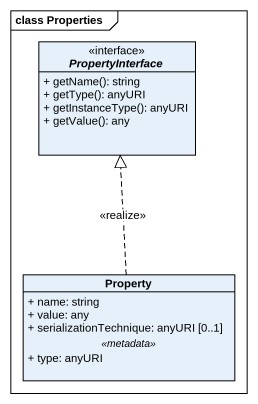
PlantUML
@startuml
mainframe class Properties
hide circle
hide empty members
skinparam classAttributeIconSize 0
interface PropertyInterface {
  + getName(): string
  + getType(): anyURI
  + getInstanceType(): anyURI
  + getValue(): any
}
class Property {
  + name: string
  + value: any
  + serializationTechnique: anyURI [0..1]
  .. <<metadata>> ..
  + type: anyURI
}
Property .up.|> PropertyInterface : <<realize>>
@enduml
